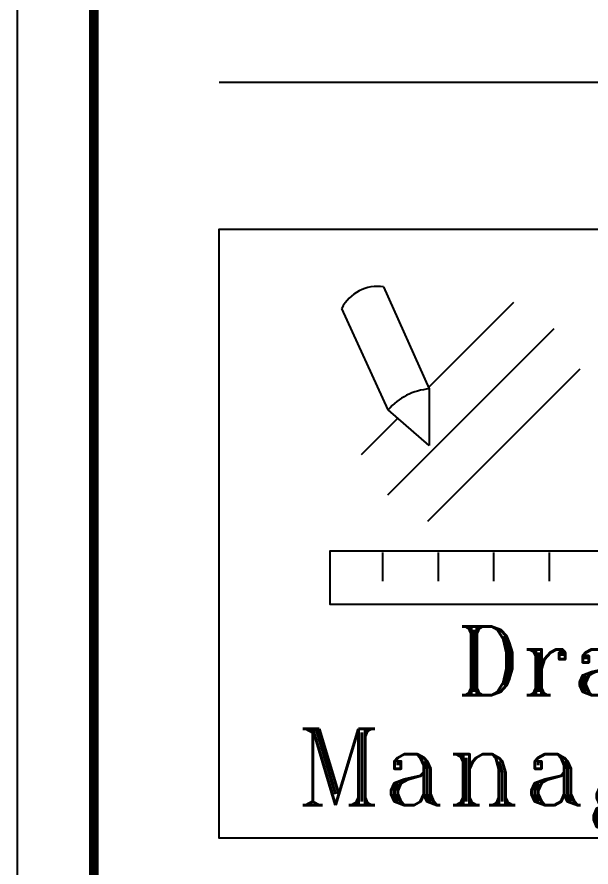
# Model space of a CAD drawing. Header units: millimetres. Extents: x -21221 to 1625077, y -149981 to 356550.
# Drawn here: x 266178 to 266804, y 156472 to 157399 of the extents above; entities that cross this region are included whole.
import ezdxf
from ezdxf.enums import TextEntityAlignment as Align

# ---------------------------------------------------------------- set-up
doc = ezdxf.new("R2010")
doc.units = ezdxf.units.MM
doc.header["$LTSCALE"] = 1000
doc.header["$MEASUREMENT"] = 0
for name, color, linetype in [('150-FRAM-PLAN-0-2', 150, 'CONTINUOUS'), ('200-FRAME-PLAN-1-0-0-6', 200, 'CONTINUOUS'), ('43-REFERENCE-0-33', 43, 'CONTINUOUS'), ('70-FRAM-DETAIL-0-45', 70, 'CONTINUOUS'), ('Icons', 7, 'CONTINUOUS')]:
    doc.layers.add(name, color=color, linetype=linetype)
doc.styles.add('ROMANT', font='ROMANT.shx', dxfattribs={"height": 600})

msp = doc.modelspace()

# ---------------------------------------------------------------- linework, layer by layer
at = {"layer": '150-FRAM-PLAN-0-2'}
msp.add_lwpolyline([(271770.68, 158326.58), (266178.4, 158326.58), (266178.4, 150293.43), (271770.68, 150293.43)], close=True, dxfattribs=at)
at = {"layer": '200-FRAME-PLAN-1-0-0-6', "const_width": 10.47}
msp.add_lwpolyline([(271686.96, 158242.86), (266262.12, 158242.86), (266262.12, 150377.15), (271686.96, 150377.15)], close=True, dxfattribs=at)
at = {"layer": '70-FRAM-DETAIL-0-45'}
msp.add_line((266398.73, 157328.46), (271550.35, 157328.46), dxfattribs=at)
msp.add_lwpolyline([(267323.3, 156503.74), (266398.73, 156503.74), (266398.73, 157168.17), (267323.3, 157168.17)], close=True, dxfattribs=at)
at = {"layer": 'Icons', "color": 4}
for p, q in [((266578.09, 157105.27), (266627.97, 156993.68)), ((266627.19, 156995.41), (266720.14, 157088.36)), ((266583.16, 156970.85), (266532.43, 157081.6)), ((266582.66, 156878.36), (266763.97, 157059.66)), ((266626.49, 156849.66), (266792.66, 157015.83)), ((266627.97, 156993.68), (266627.97, 156931.96)), ((266627.97, 156931.96), (266583.16, 156970.85)), ((266553.97, 156922.19), (266593.58, 156961.8))]:
    msp.add_line(p, q, dxfattribs=at)
for points in [[(267188.32, 156758.84), (267188.32, 156816.61), (266519.56, 156816.61), (266519.56, 156758.84), (267188.32, 156758.84)], [(266577.33, 156784.21), (266577.33, 156815.21)], [(266637.92, 156784.21), (266637.92, 156815.21)], [(266698.51, 156784.21), (266698.51, 156815.21)], [(266759.1, 156784.21), (266759.1, 156815.21)]]:
    msp.add_lwpolyline(points, dxfattribs=at)
for centre, radius, start, end in [((266572.31, 157060.55), 45.09, 82.64403, 152.17112), ((266632.48, 156929.42), 64.42, 94.02077, 139.9709)]:
    msp.add_arc(centre, radius, start, end, dxfattribs=at)

# ---------------------------------------------------------------- texts
at = {"layer": '43-REFERENCE-0-33', "style": 'ROMANT'}
for s, height, p in [('Drawing', 74.815, (266877.12, 156659.79, -3439446.67)), ('Management', 83.128, (266871.39, 156539.89, -3821607.41))]:
    msp.add_text(s, height=height, dxfattribs=at).set_placement(p, align=Align.CENTER)

doc.saveas('drawing.dxf')
